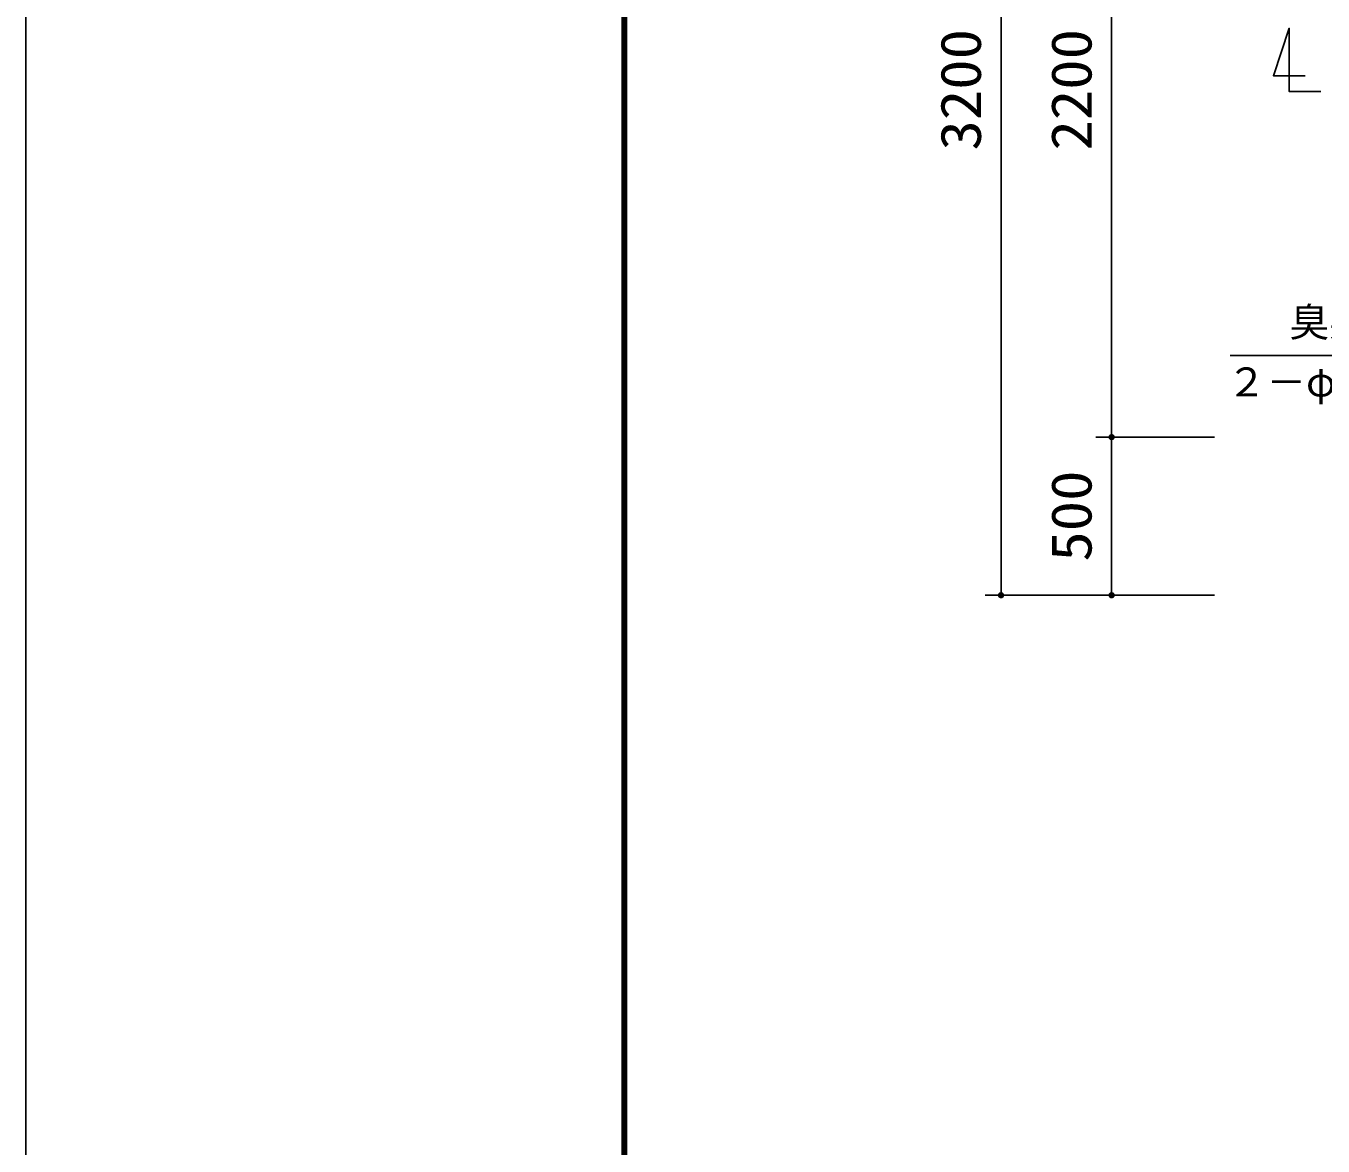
# Model space of a CAD drawing. Units: millimetres, scale not verified. Extents: x -14850 to 14850, y -10500 to 10500.
# Drawn here: x -14850 to -10747, y -2635 to 907 of the extents above; entities that cross this region are included whole.
import ezdxf
from ezdxf.enums import TextEntityAlignment as Align

# ---------------------------------------------------------------- set-up
doc = ezdxf.new("R2010")
doc.units = ezdxf.units.MM
doc.header["$LTSCALE"] = 50
for name, color, linetype, lineweight in [('0-1_躯体', 3, 'Continuous', 25), ('0-6_07', 5, 'Continuous', 25), ('0-7_図面枠', 7, 'Continuous', 25), ('0-8_Axis_waku', 7, 'Continuous', 25)]:
    doc.layers.add(name, color=color, linetype=linetype, lineweight=lineweight)
doc.styles.add('ＭＳ ゴシック', font='')
doc.styles.get('ＭＳ ゴシック').set_extended_font_data('MS Gothic')

msp = doc.modelspace()

# ---------------------------------------------------------------- linework, layer by layer
at = {"layer": '0-1_躯体'}
msp.add_line((-10371.62, -135.53), (-11041.18, -135.53), dxfattribs=at)
msp.add_lwpolyline([(-10754.04, 699.37), (-10854.04, 699.37), (-10854.04, 899.38), (-10904.04, 749.38), (-10804.04, 749.38)], dxfattribs=at)
at = {"layer": '0-6_07', "color": 2}
for p, q in [((-11765.82, -893.33), (-11765.82, 2306.67)), ((-11415.82, 1806.67), (-11415.82, -393.33)), ((-11465.82, -393.33), (-11090.94, -393.33)), ((-11415.82, -393.33), (-11415.82, -893.33)), ((-11815.82, -893.33), (-11090.94, -893.33))]:
    msp.add_line(p, q, dxfattribs=at)
at = {"layer": '0-6_07'}
for points in [[(-11425.8, -392.71), (-11415.82, -393.33), (-11425.82, -393.33)], [(-11415.82, -393.33), (-11425.74, -394.59), (-11425.82, -393.33)], [(-11425.64, -391.46), (-11415.82, -393.33), (-11425.8, -392.71)], [(-11415.82, -393.33), (-11425.5, -395.82), (-11425.74, -394.59)], [(-11425.33, -390.24), (-11415.82, -393.33), (-11425.64, -391.46)], [(-11415.82, -393.33), (-11425.12, -397.01), (-11425.5, -395.82)], [(-11424.87, -389.08), (-11415.82, -393.33), (-11425.33, -390.24)], [(-11415.82, -393.33), (-11424.58, -398.15), (-11425.12, -397.01)], [(-11424.26, -387.98), (-11415.82, -393.33), (-11424.87, -389.08)], [(-11415.82, -393.33), (-11423.91, -399.21), (-11424.58, -398.15)], [(-11423.52, -386.96), (-11415.82, -393.33), (-11424.26, -387.98)], [(-11415.82, -393.33), (-11423.11, -400.18), (-11423.91, -399.21)], [(-11422.66, -386.04), (-11415.82, -393.33), (-11423.52, -386.96)], [(-11415.82, -393.33), (-11422.19, -401.04), (-11423.11, -400.18)], [(-11421.7, -385.24), (-11415.82, -393.33), (-11422.66, -386.04)], [(-11415.82, -393.33), (-11421.18, -401.78), (-11422.19, -401.04)], [(-11420.63, -384.57), (-11415.82, -393.33), (-11421.7, -385.24)], [(-11415.82, -393.33), (-11420.08, -402.38), (-11421.18, -401.78)], [(-11419.5, -384.04), (-11415.82, -393.33), (-11420.63, -384.57)], [(-11415.82, -393.33), (-11418.91, -402.84), (-11420.08, -402.38)], [(-11418.3, -383.65), (-11415.82, -393.33), (-11419.5, -384.04)], [(-11415.82, -393.33), (-11417.69, -403.16), (-11418.91, -402.84)], [(-11417.07, -383.41), (-11415.82, -393.33), (-11418.3, -383.65)], [(-11415.82, -393.33), (-11416.45, -403.31), (-11417.69, -403.16)], [(-11415.82, -383.33), (-11415.82, -393.33), (-11417.07, -383.41)], [(-11415.82, -393.33), (-11415.82, -403.33), (-11416.45, -403.31)], [(-11415.82, -383.33), (-11405.82, -393.33), (-11415.82, -393.33)], [(-11415.19, -383.35), (-11405.82, -393.33), (-11415.82, -383.33)], [(-11415.82, -393.33), (-11414.56, -403.25), (-11415.82, -403.33)], [(-11405.82, -393.33), (-11414.56, -403.25), (-11415.82, -393.33)], [(-11413.94, -383.51), (-11405.82, -393.33), (-11415.19, -383.35)], [(-11405.82, -393.33), (-11413.33, -403.02), (-11414.56, -403.25)], [(-11412.73, -383.82), (-11405.82, -393.33), (-11413.94, -383.51)], [(-11405.82, -393.33), (-11412.14, -402.63), (-11413.33, -403.02)], [(-11411.56, -384.29), (-11405.82, -393.33), (-11412.73, -383.82)], [(-11405.82, -393.33), (-11411, -402.1), (-11412.14, -402.63)], [(-11410.46, -384.89), (-11405.82, -393.33), (-11411.56, -384.29)], [(-11405.82, -393.33), (-11409.94, -401.42), (-11411, -402.1)], [(-11409.44, -385.63), (-11405.82, -393.33), (-11410.46, -384.89)], [(-11405.82, -393.33), (-11408.97, -400.62), (-11409.94, -401.42)], [(-11408.53, -386.49), (-11405.82, -393.33), (-11409.44, -385.63)], [(-11405.82, -393.33), (-11408.11, -399.71), (-11408.97, -400.62)], [(-11407.73, -387.46), (-11405.82, -393.33), (-11408.53, -386.49)], [(-11405.82, -393.33), (-11407.37, -398.69), (-11408.11, -399.71)], [(-11407.05, -388.52), (-11405.82, -393.33), (-11407.73, -387.46)], [(-11405.82, -393.33), (-11406.77, -397.59), (-11407.37, -398.69)], [(-11406.52, -389.65), (-11405.82, -393.33), (-11407.05, -388.52)], [(-11405.82, -393.33), (-11406.31, -396.42), (-11406.77, -397.59)], [(-11406.13, -390.85), (-11405.82, -393.33), (-11406.52, -389.65)], [(-11405.82, -393.33), (-11405.99, -395.21), (-11406.31, -396.42)], [(-11405.9, -392.08), (-11405.82, -393.33), (-11406.13, -390.85)], [(-11405.82, -393.33), (-11405.84, -393.96), (-11405.99, -395.21)], [(-11775.8, -892.71), (-11765.82, -893.33), (-11775.82, -893.33)], [(-11775.82, -893.33), (-11775.5, -895.82), (-11775.74, -894.59)], [(-11765.82, -893.33), (-11775.5, -895.82), (-11775.82, -893.33)], [(-11775.64, -891.46), (-11765.82, -893.33), (-11775.8, -892.71)], [(-11775.33, -890.24), (-11765.82, -893.33), (-11775.64, -891.46)], [(-11765.82, -893.33), (-11775.12, -897.01), (-11775.5, -895.82)], [(-11774.87, -889.08), (-11765.82, -893.33), (-11775.33, -890.24)], [(-11765.82, -893.33), (-11774.58, -898.15), (-11775.12, -897.01)], [(-11774.26, -887.97), (-11765.82, -893.33), (-11774.87, -889.08)], [(-11765.82, -893.33), (-11773.91, -899.21), (-11774.58, -898.15)], [(-11773.52, -886.96), (-11765.82, -893.33), (-11774.26, -887.97)], [(-11765.82, -893.33), (-11773.11, -900.18), (-11773.91, -899.21)], [(-11772.66, -886.04), (-11765.82, -893.33), (-11773.52, -886.96)], [(-11765.82, -893.33), (-11772.19, -901.04), (-11773.11, -900.18)], [(-11771.7, -885.24), (-11765.82, -893.33), (-11772.66, -886.04)], [(-11765.82, -893.33), (-11771.18, -901.78), (-11772.19, -901.04)], [(-11770.63, -884.57), (-11765.82, -893.33), (-11771.7, -885.24)], [(-11765.82, -893.33), (-11770.08, -902.38), (-11771.18, -901.78)], [(-11769.5, -884.04), (-11765.82, -893.33), (-11770.63, -884.57)], [(-11765.82, -893.33), (-11768.91, -902.84), (-11770.08, -902.38)], [(-11768.3, -883.65), (-11765.82, -893.33), (-11769.5, -884.04)], [(-11765.82, -893.33), (-11767.69, -903.16), (-11768.91, -902.84)], [(-11767.07, -883.41), (-11765.82, -893.33), (-11768.3, -883.65)], [(-11765.82, -893.33), (-11766.45, -903.31), (-11767.69, -903.16)], [(-11765.82, -883.33), (-11765.82, -893.33), (-11767.07, -883.41)], [(-11765.82, -893.33), (-11765.82, -903.33), (-11766.45, -903.31)], [(-11765.82, -883.33), (-11755.82, -893.33), (-11765.82, -893.33)], [(-11765.19, -883.35), (-11755.82, -893.33), (-11765.82, -883.33)], [(-11765.82, -893.33), (-11764.56, -903.25), (-11765.82, -903.33)], [(-11755.82, -893.33), (-11764.56, -903.25), (-11765.82, -893.33)], [(-11763.94, -883.51), (-11755.82, -893.33), (-11765.19, -883.35)], [(-11755.82, -893.33), (-11763.33, -903.02), (-11764.56, -903.25)], [(-11762.73, -883.82), (-11755.82, -893.33), (-11763.94, -883.51)], [(-11755.82, -893.33), (-11762.14, -902.63), (-11763.33, -903.02)], [(-11761.56, -884.28), (-11755.82, -893.33), (-11762.73, -883.82)], [(-11755.82, -893.33), (-11761, -902.1), (-11762.14, -902.63)], [(-11760.46, -884.89), (-11755.82, -893.33), (-11761.56, -884.28)], [(-11755.82, -893.33), (-11759.94, -901.42), (-11761, -902.1)], [(-11759.44, -885.63), (-11755.82, -893.33), (-11760.46, -884.89)], [(-11755.82, -893.33), (-11758.97, -900.62), (-11759.94, -901.42)], [(-11758.53, -886.49), (-11755.82, -893.33), (-11759.44, -885.63)], [(-11755.82, -893.33), (-11758.11, -899.71), (-11758.97, -900.62)], [(-11757.73, -887.46), (-11755.82, -893.33), (-11758.53, -886.49)], [(-11755.82, -893.33), (-11757.37, -898.69), (-11758.11, -899.71)], [(-11757.05, -888.52), (-11755.82, -893.33), (-11757.73, -887.46)], [(-11755.82, -893.33), (-11756.77, -897.59), (-11757.37, -898.69)], [(-11756.52, -889.65), (-11755.82, -893.33), (-11757.05, -888.52)], [(-11755.82, -893.33), (-11756.31, -896.42), (-11756.77, -897.59)], [(-11756.13, -890.85), (-11755.82, -893.33), (-11756.52, -889.65)], [(-11755.82, -893.33), (-11755.99, -895.21), (-11756.31, -896.42)], [(-11755.9, -892.08), (-11755.82, -893.33), (-11756.13, -890.85)], [(-11755.82, -893.33), (-11755.84, -893.96), (-11755.99, -895.21)], [(-11425.8, -892.71), (-11415.82, -893.33), (-11425.82, -893.33)], [(-11425.82, -893.33), (-11425.5, -895.82), (-11425.74, -894.59)], [(-11415.82, -893.33), (-11425.5, -895.82), (-11425.82, -893.33)], [(-11425.64, -891.46), (-11415.82, -893.33), (-11425.8, -892.71)], [(-11425.33, -890.24), (-11415.82, -893.33), (-11425.64, -891.46)], [(-11415.82, -893.33), (-11425.12, -897.01), (-11425.5, -895.82)], [(-11424.87, -889.08), (-11415.82, -893.33), (-11425.33, -890.24)], [(-11415.82, -893.33), (-11424.58, -898.15), (-11425.12, -897.01)], [(-11424.26, -887.97), (-11415.82, -893.33), (-11424.87, -889.08)], [(-11415.82, -893.33), (-11423.91, -899.21), (-11424.58, -898.15)], [(-11423.52, -886.96), (-11415.82, -893.33), (-11424.26, -887.97)], [(-11415.82, -893.33), (-11423.11, -900.18), (-11423.91, -899.21)], [(-11422.66, -886.04), (-11415.82, -893.33), (-11423.52, -886.96)], [(-11415.82, -893.33), (-11422.19, -901.04), (-11423.11, -900.18)], [(-11421.7, -885.24), (-11415.82, -893.33), (-11422.66, -886.04)], [(-11415.82, -893.33), (-11421.18, -901.78), (-11422.19, -901.04)], [(-11420.63, -884.57), (-11415.82, -893.33), (-11421.7, -885.24)], [(-11415.82, -893.33), (-11420.08, -902.38), (-11421.18, -901.78)], [(-11419.5, -884.04), (-11415.82, -893.33), (-11420.63, -884.57)], [(-11415.82, -893.33), (-11418.91, -902.84), (-11420.08, -902.38)], [(-11418.3, -883.65), (-11415.82, -893.33), (-11419.5, -884.04)], [(-11415.82, -893.33), (-11417.69, -903.16), (-11418.91, -902.84)], [(-11417.07, -883.41), (-11415.82, -893.33), (-11418.3, -883.65)], [(-11415.82, -893.33), (-11416.45, -903.31), (-11417.69, -903.16)], [(-11415.82, -883.33), (-11415.82, -893.33), (-11417.07, -883.41)], [(-11415.82, -893.33), (-11415.82, -903.33), (-11416.45, -903.31)], [(-11415.82, -883.33), (-11405.82, -893.33), (-11415.82, -893.33)], [(-11415.19, -883.35), (-11405.82, -893.33), (-11415.82, -883.33)], [(-11415.82, -893.33), (-11414.56, -903.25), (-11415.82, -903.33)], [(-11405.82, -893.33), (-11414.56, -903.25), (-11415.82, -893.33)], [(-11413.94, -883.51), (-11405.82, -893.33), (-11415.19, -883.35)], [(-11405.82, -893.33), (-11413.33, -903.02), (-11414.56, -903.25)], [(-11412.73, -883.82), (-11405.82, -893.33), (-11413.94, -883.51)], [(-11405.82, -893.33), (-11412.14, -902.63), (-11413.33, -903.02)], [(-11411.56, -884.28), (-11405.82, -893.33), (-11412.73, -883.82)], [(-11405.82, -893.33), (-11411, -902.1), (-11412.14, -902.63)], [(-11410.46, -884.89), (-11405.82, -893.33), (-11411.56, -884.28)], [(-11405.82, -893.33), (-11409.94, -901.42), (-11411, -902.1)], [(-11409.44, -885.63), (-11405.82, -893.33), (-11410.46, -884.89)], [(-11405.82, -893.33), (-11408.97, -900.62), (-11409.94, -901.42)], [(-11408.53, -886.49), (-11405.82, -893.33), (-11409.44, -885.63)], [(-11405.82, -893.33), (-11408.11, -899.71), (-11408.97, -900.62)], [(-11407.73, -887.46), (-11405.82, -893.33), (-11408.53, -886.49)], [(-11405.82, -893.33), (-11407.37, -898.69), (-11408.11, -899.71)], [(-11407.05, -888.52), (-11405.82, -893.33), (-11407.73, -887.46)], [(-11405.82, -893.33), (-11406.77, -897.59), (-11407.37, -898.69)], [(-11406.52, -889.65), (-11405.82, -893.33), (-11407.05, -888.52)], [(-11405.82, -893.33), (-11406.31, -896.42), (-11406.77, -897.59)], [(-11406.13, -890.85), (-11405.82, -893.33), (-11406.52, -889.65)], [(-11405.82, -893.33), (-11405.99, -895.21), (-11406.31, -896.42)], [(-11405.9, -892.08), (-11405.82, -893.33), (-11406.13, -890.85)], [(-11405.82, -893.33), (-11405.84, -893.96), (-11405.99, -895.21)]]:
    msp.add_solid(points, dxfattribs=at)
at = {"layer": '0-7_図面枠'}
msp.add_lwpolyline([(-14850, -10500), (14850, -10500), (14850, 10500), (-14850, 10500)], close=True, dxfattribs=at)
at = {"layer": '0-8_Axis_waku'}
for p, q in [((-12964, 9629), (-12964, -9679.01)), ((-12963, 9628), (-12963, -9678.01)), ((-12962, 9627), (-12962, -9677.01)), ((-12961, 9626), (-12961, -9676.01)), ((-12960, 9625), (-12960, -9675.01)), ((-12959, 9624), (-12959, -9674.01)), ((-12958, 9623), (-12958, -9673.01)), ((-12957, 9622), (-12957, -9672.01)), ((-12956, 9621), (-12956, -9671.01)), ((-12955, 9620), (-12955, -9670.01)), ((-12954, 9619), (-12954, -9669.01)), ((-12953, 9618), (-12953, -9668.01)), ((-12952, 9617), (-12952, -9667.01)), ((-12951, 9616), (-12951, -9666.01)), ((-12950, 9615), (-12950, -9665))]:
    msp.add_line(p, q, dxfattribs=at)

# ---------------------------------------------------------------- texts
at = {"layer": '0-1_躯体', "color": 4, "style": 'ＭＳ ゴシック'}
for s, p in [('\u3000\u3000臭突管\u3000\u3000', (-11103.56, -103.19)), ('２－φ１００', (-11051.48, -292.32))]:
    msp.add_text(s, height=91.79, dxfattribs=at).set_placement(p, align=Align.BOTTOM_LEFT)
at = {"layer": '0-6_07', "color": 4, "style": 'ＭＳ ゴシック', "width": 1.1}
for s, p in [('3200', (-11790.82, 512.92)), ('2200', (-11440.82, 512.92)), ('500', (-11440.82, -787.08))]:
    msp.add_text(s, height=128.4, rotation=90, dxfattribs=at).set_placement(p, align=Align.BOTTOM_LEFT)

doc.saveas('drawing.dxf')
